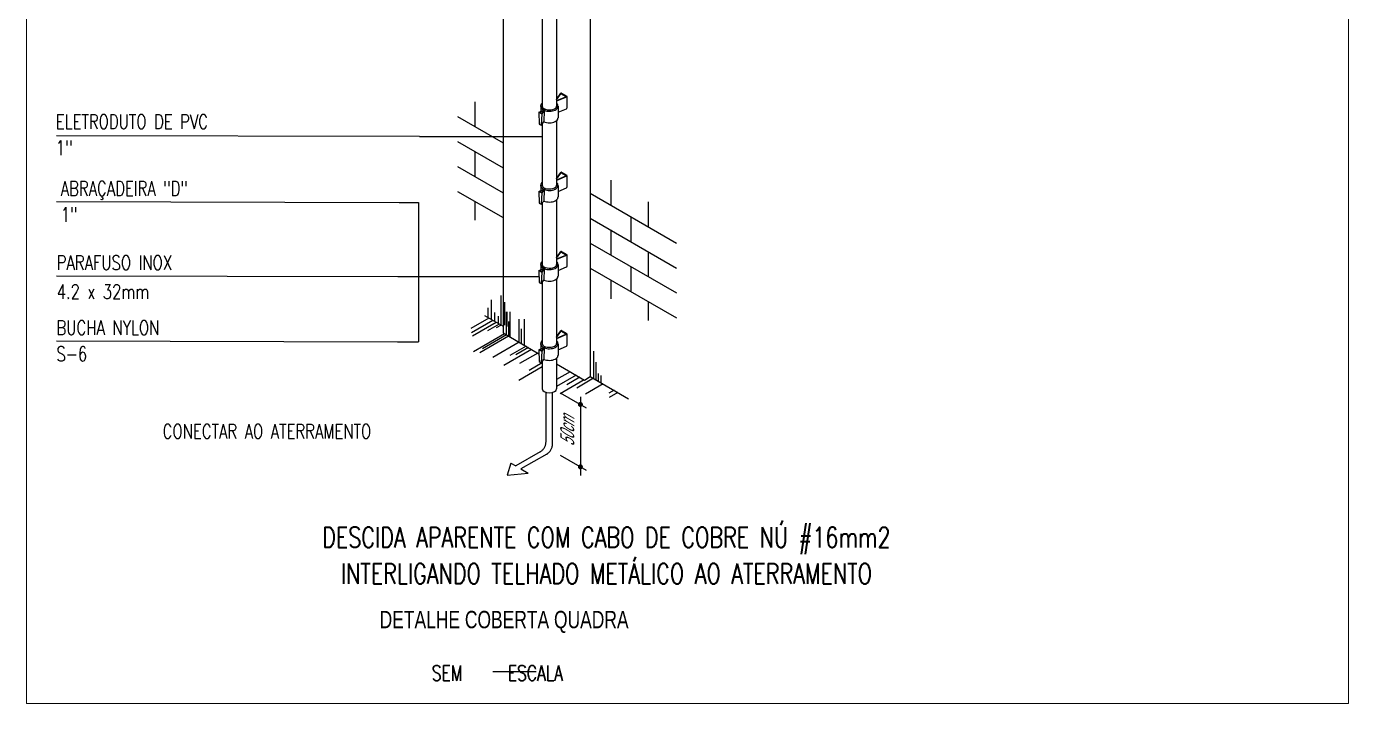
# Model space of a CAD drawing. Header units: inches. Extents: x 462047 to 462370, y 9198028 to 9198209.
# Drawn here: x 462308.33 to 462322.02, y 9198152.41 to 9198159.42 of the extents above; entities that cross this region are included whole.
import ezdxf
from ezdxf.enums import TextEntityAlignment as Align

# ---------------------------------------------------------------- set-up
doc = ezdxf.new("R2010")
doc.units = ezdxf.units.IN
doc.header["$MEASUREMENT"] = 0
doc.linetypes.add('HIDDEN', pattern=[9.525, 6.35, -3.175])
for name, color, linetype in [('15', 1, 'Continuous'), ('25', 2, 'Continuous'), ('50', 5, 'Continuous'), ('C04', 4, 'Continuous'), ('C05', 4, 'Continuous')]:
    doc.layers.add(name, color=color, linetype=linetype)
doc.layers.add('I-LIN_CHAMADA', color=9, linetype='Continuous', lineweight=9)
doc.styles.add('100CL', font='romans.shx', dxfattribs={"height": 2.5})
doc.styles.add('140CL', font='ACENT.shx', dxfattribs={"height": 3.5})
doc.styles.add('25CL', font='ROMANS.shx', dxfattribs={"height": 2.5})
doc.styles.add('35CL', font='ROMANS.shx', dxfattribs={"height": 3.5})
doc.styles.add('80', font='', dxfattribs={"height": 0.2})
doc.styles.get('80').set_extended_font_data('Technical')

msp = doc.modelspace()

# ---------------------------------------------------------------- linework, layer by layer
for p, q in [((462312.972, 9198158.643), (462312.972, 9198158.385)), ((462312.793, 9198158.489), (462313.265, 9198158.216)), ((462312.793, 9198158.231), (462313.265, 9198157.958)), ((462312.972, 9198158.127), (462312.972, 9198157.87)), ((462312.793, 9198157.973), (462313.265, 9198157.701)), ((462314.38, 9198157.831), (462314.38, 9198157.573)), ((462312.793, 9198157.715), (462313.265, 9198157.443)), ((462312.972, 9198157.612), (462312.972, 9198157.417)), ((462314.168, 9198157.695), (462315.062, 9198157.179)), ((462314.769, 9198157.606), (462314.769, 9198157.348)), ((462314.589, 9198157.452), (462314.589, 9198157.194)), ((462314.168, 9198157.437), (462315.062, 9198156.921)), ((462314.38, 9198157.315), (462314.38, 9198157.057)), ((462314.168, 9198157.179), (462315.062, 9198156.663)), ((462314.769, 9198157.09), (462314.769, 9198156.832)), ((462314.168, 9198156.921), (462315.062, 9198156.405)), ((462314.589, 9198156.936), (462314.589, 9198156.678)), ((462314.38, 9198156.799), (462314.38, 9198156.604)), ((462314.769, 9198156.574), (462314.769, 9198156.379))]:
    msp.add_line(p, q)
at = {"layer": '15'}
for p, q in [((462313.265, 9198162.884), (462313.265, 9198156.249)), ((462314.168, 9198162.372), (462314.168, 9198155.797)), ((462313.82, 9198158.661), (462313.863, 9198158.723)), ((462313.912, 9198158.69), (462313.82, 9198158.651)), ((462313.871, 9198158.725), (462313.913, 9198158.701)), ((462313.645, 9198158.536), (462313.687, 9198158.554)), ((462313.69, 9198158.555), (462313.667, 9198158.523)), ((462313.687, 9198158.554), (462313.702, 9198158.566)), ((462313.69, 9198158.555), (462313.704, 9198158.565)), ((462313.645, 9198158.536), (462313.667, 9198158.523)), ((462312.399, 9198158.282), (462308.642, 9198158.291)), ((462312.399, 9198158.282), (462313.67, 9198158.282)), ((462313.82, 9198157.841), (462313.863, 9198157.904)), ((462313.912, 9198157.871), (462313.82, 9198157.832)), ((462313.871, 9198157.906), (462313.913, 9198157.881)), ((462313.645, 9198157.716), (462313.687, 9198157.735)), ((462313.69, 9198157.736), (462313.667, 9198157.704)), ((462313.687, 9198157.735), (462313.702, 9198157.746)), ((462313.69, 9198157.736), (462313.704, 9198157.746)), ((462312.39, 9198157.6), (462312.39, 9198156.158)), ((462313.645, 9198157.716), (462313.667, 9198157.704)), ((462313.82, 9198157.022), (462313.863, 9198157.084)), ((462313.912, 9198157.051), (462313.82, 9198157.012)), ((462313.871, 9198157.086), (462313.913, 9198157.062)), ((462313.645, 9198156.897), (462313.687, 9198156.915)), ((462313.69, 9198156.916), (462313.667, 9198156.884)), ((462313.687, 9198156.915), (462313.702, 9198156.927)), ((462313.69, 9198156.916), (462313.704, 9198156.926)), ((462313.645, 9198156.897), (462313.667, 9198156.884)), ((462313.82, 9198156.202), (462313.863, 9198156.265)), ((462313.912, 9198156.232), (462313.82, 9198156.193)), ((462313.871, 9198156.267), (462313.913, 9198156.242)), ((462313.645, 9198156.077), (462313.687, 9198156.096)), ((462313.645, 9198156.077), (462313.667, 9198156.065)), ((462313.69, 9198156.097), (462313.667, 9198156.065)), ((462313.687, 9198156.096), (462313.702, 9198156.107)), ((462313.69, 9198156.097), (462313.704, 9198156.107))]:
    msp.add_line(p, q, dxfattribs=at)
at = {"layer": '15', "color": 1}
for p, q in [((462308.642, 9198157.61), (462312.189, 9198157.6)), ((462312.189, 9198157.6), (462312.39, 9198157.6)), ((462312.189, 9198157.6), (462312.39, 9198157.6)), ((462308.642, 9198156.842), (462312.174, 9198156.832)), ((462312.174, 9198156.832), (462313.638, 9198156.832)), ((462313.244, 9198156.33), (462313.244, 9198156.637)), ((462313.112, 9198156.406), (462313.112, 9198156.508)), ((462313.145, 9198156.387), (462313.145, 9198156.591)), ((462313.283, 9198156.329), (462313.283, 9198156.569)), ((462313.118, 9198156.403), (462312.932, 9198156.296)), ((462313.161, 9198156.378), (462312.94, 9198156.251)), ((462313.195, 9198156.359), (462312.947, 9198156.216)), ((462313.181, 9198156.366), (462313.181, 9198156.461)), ((462313.218, 9198156.345), (462313.218, 9198156.424)), ((462313.3, 9198156.229), (462313.3, 9198156.469)), ((462313.309, 9198156.315), (462313.309, 9198156.468)), ((462313.325, 9198156.214), (462313.325, 9198156.367)), ((462313.338, 9198156.207), (462313.338, 9198156.469)), ((462313.431, 9198156.153), (462313.431, 9198156.393)), ((462313.486, 9198156.121), (462313.486, 9198156.393)), ((462313.281, 9198156.24), (462312.959, 9198156.054)), ((462313.322, 9198156.216), (462313.025, 9198156.045)), ((462313.3, 9198156.229), (462313.051, 9198156.085)), ((462313.225, 9198156.341), (462313.105, 9198156.272)), ((462313.244, 9198156.33), (462313.193, 9198156.301)), ((462313.456, 9198156.139), (462313.456, 9198156.292)), ((462308.642, 9198156.168), (462312.171, 9198156.158)), ((462312.171, 9198156.158), (462312.39, 9198156.158)), ((462313.431, 9198156.153), (462313.158, 9198155.996)), ((462313.561, 9198156.078), (462313.273, 9198155.912)), ((462313.503, 9198156.112), (462313.334, 9198156.014)), ((462313.527, 9198156.097), (462313.398, 9198156.023)), ((462313.625, 9198156.041), (462313.437, 9198155.933)), ((462314.204, 9198155.779), (462314.204, 9198156.062)), ((462314.228, 9198155.765), (462314.228, 9198155.945)), ((462313.67, 9198155.897), (462313.43, 9198155.758)), ((462313.67, 9198155.939), (462313.536, 9198155.861)), ((462313.96, 9198155.848), (462313.82, 9198155.767)), ((462314.022, 9198155.812), (462313.82, 9198155.695)), ((462314.253, 9198155.751), (462314.253, 9198155.829)), ((462314.282, 9198155.734), (462314.282, 9198155.81)), ((462314.106, 9198155.763), (462313.856, 9198155.619)), ((462314.06, 9198155.79), (462313.927, 9198155.713)), ((462314.203, 9198155.78), (462314.028, 9198155.678)), ((462314.301, 9198155.723), (462314.118, 9198155.617)), ((462313.858, 9198155.629), (462314.127, 9198155.474)), ((462314.066, 9198155.588), (462314.066, 9198154.774)), ((462314.416, 9198155.657), (462314.36, 9198155.625)), ((462314.455, 9198155.634), (462314.364, 9198155.582)), ((462313.858, 9198154.983), (462314.127, 9198154.828))]:
    msp.add_line(p, q, dxfattribs=at)
at = {"layer": '15', "color": 1, "linetype": 'HIDDEN'}
for p, q in [((462313.71, 9198155.123), (462313.71, 9198155.634)), ((462313.777, 9198155.099), (462313.777, 9198155.634)), ((462313.65, 9198155.019), (462313.396, 9198154.872)), ((462313.717, 9198154.995), (462313.45, 9198154.841)), ((462313.345, 9198154.902), (462313.308, 9198154.777)), ((462313.345, 9198154.902), (462313.396, 9198154.872)), ((462313.308, 9198154.777), (462313.524, 9198154.799)), ((462313.45, 9198154.841), (462313.524, 9198154.799))]:
    msp.add_line(p, q, dxfattribs=at)
at = {"layer": '15', "color": 1, "const_width": 0.0258}
for points in [[(462314.053, 9198155.509, 1), (462314.079, 9198155.509, 1)], [(462314.053, 9198154.863, 1), (462314.079, 9198154.863, 1)]]:
    msp.add_lwpolyline(points, format="xyb", close=True, dxfattribs=at)
at = {"layer": '15'}
for centre, start, end in [((462313.868, 9198158.72), 60, 145.1485), ((462313.91, 9198158.696), 292.8734, 60), ((462313.868, 9198157.9), 60, 145.1485), ((462313.91, 9198157.876), 292.8734, 60), ((462313.868, 9198157.081), 60, 145.1485), ((462313.91, 9198157.057), 292.8734, 60), ((462313.868, 9198156.261), 60, 145.1485), ((462313.91, 9198156.237), 292.8734, 60)]:
    msp.add_arc(centre, 0.006, start, end, dxfattribs=at)
at = {"layer": '15', "color": 1, "linetype": 'HIDDEN'}
for centre in [(462313.59, 9198155.123), (462313.657, 9198155.099)]:
    msp.add_arc(centre, 0.12, 300, 0, dxfattribs=at)
at = {"layer": '25'}
for p, q in [((462313.67, 9198159.604), (462313.67, 9198158.597)), ((462313.82, 9198159.604), (462313.82, 9198158.597)), ((462313.82, 9198158.667), (462313.863, 9198158.73)), ((462313.923, 9198158.691), (462313.82, 9198158.647)), ((462313.871, 9198158.732), (462313.924, 9198158.702)), ((462313.927, 9198158.696), (462313.927, 9198158.577)), ((462313.636, 9198158.535), (462313.686, 9198158.556)), ((462313.655, 9198158.597), (462313.655, 9198158.543)), ((462313.692, 9198158.553), (462313.666, 9198158.517)), ((462313.692, 9198158.553), (462313.689, 9198158.435)), ((462313.835, 9198158.597), (462313.835, 9198158.477)), ((462313.835, 9198158.534), (462313.923, 9198158.571)), ((462313.636, 9198158.535), (462313.666, 9198158.517)), ((462313.636, 9198158.535), (462313.64, 9198158.412)), ((462313.64, 9198158.412), (462313.661, 9198158.4)), ((462313.666, 9198158.517), (462313.661, 9198158.4)), ((462313.661, 9198158.4), (462313.689, 9198158.435)), ((462313.67, 9198158.411), (462313.67, 9198157.778)), ((462313.82, 9198158.447), (462313.82, 9198157.778)), ((462313.82, 9198157.848), (462313.863, 9198157.911)), ((462313.923, 9198157.871), (462313.82, 9198157.828)), ((462313.871, 9198157.912), (462313.924, 9198157.882)), ((462313.927, 9198157.877), (462313.927, 9198157.757)), ((462313.636, 9198157.715), (462313.686, 9198157.737)), ((462313.655, 9198157.778), (462313.655, 9198157.723)), ((462313.692, 9198157.734), (462313.666, 9198157.698)), ((462313.692, 9198157.734), (462313.689, 9198157.615)), ((462313.835, 9198157.777), (462313.835, 9198157.658)), ((462313.835, 9198157.714), (462313.923, 9198157.751)), ((462313.636, 9198157.715), (462313.64, 9198157.592)), ((462313.636, 9198157.715), (462313.666, 9198157.698)), ((462313.64, 9198157.592), (462313.661, 9198157.581)), ((462313.666, 9198157.698), (462313.661, 9198157.581)), ((462313.661, 9198157.581), (462313.689, 9198157.615)), ((462313.67, 9198157.591), (462313.67, 9198156.958)), ((462313.82, 9198157.627), (462313.82, 9198156.958)), ((462313.82, 9198157.028), (462313.863, 9198157.091)), ((462313.923, 9198157.052), (462313.82, 9198157.008)), ((462313.871, 9198157.093), (462313.924, 9198157.063)), ((462313.927, 9198157.057), (462313.927, 9198156.937)), ((462313.636, 9198156.895), (462313.686, 9198156.917)), ((462313.655, 9198156.958), (462313.655, 9198156.904)), ((462313.692, 9198156.914), (462313.666, 9198156.878)), ((462313.692, 9198156.914), (462313.689, 9198156.796)), ((462313.835, 9198156.958), (462313.835, 9198156.838)), ((462313.835, 9198156.895), (462313.923, 9198156.932)), ((462313.636, 9198156.895), (462313.666, 9198156.878)), ((462313.636, 9198156.895), (462313.64, 9198156.773)), ((462313.64, 9198156.773), (462313.661, 9198156.761)), ((462313.666, 9198156.878), (462313.661, 9198156.761)), ((462313.661, 9198156.761), (462313.689, 9198156.796)), ((462313.67, 9198156.772), (462313.67, 9198156.139)), ((462313.82, 9198156.808), (462313.82, 9198156.139)), ((462313.072, 9198156.429), (462313.265, 9198156.318)), ((462313.265, 9198156.249), (462313.637, 9198156.034)), ((462313.82, 9198156.209), (462313.863, 9198156.272)), ((462313.923, 9198156.232), (462313.82, 9198156.189)), ((462313.871, 9198156.273), (462313.924, 9198156.243)), ((462313.927, 9198156.237), (462313.927, 9198156.118)), ((462313.636, 9198156.076), (462313.686, 9198156.098)), ((462313.655, 9198156.139), (462313.655, 9198156.084)), ((462313.692, 9198156.095), (462313.666, 9198156.059)), ((462313.692, 9198156.095), (462313.689, 9198155.976)), ((462313.835, 9198156.138), (462313.835, 9198156.018)), ((462313.835, 9198156.075), (462313.923, 9198156.112)), ((462313.636, 9198156.076), (462313.666, 9198156.059)), ((462313.636, 9198156.076), (462313.64, 9198155.953)), ((462313.64, 9198155.953), (462313.661, 9198155.941)), ((462313.666, 9198156.059), (462313.661, 9198155.941)), ((462313.661, 9198155.941), (462313.689, 9198155.976)), ((462313.67, 9198155.952), (462313.67, 9198155.669)), ((462313.82, 9198155.988), (462313.82, 9198155.669)), ((462313.82, 9198155.929), (462314.108, 9198155.762)), ((462314.108, 9198155.762), (462314.168, 9198155.797)), ((462314.168, 9198155.797), (462314.565, 9198155.568))]:
    msp.add_line(p, q, dxfattribs=at)
for centre, start, end in [((462313.868, 9198158.727), 60, 145.1485), ((462313.921, 9198158.696), 292.8734, 60), ((462313.921, 9198158.577), 292.8734, 0), ((462313.868, 9198157.907), 60, 145.1485), ((462313.921, 9198157.877), 292.8734, 60), ((462313.921, 9198157.757), 292.8734, 0), ((462313.868, 9198157.088), 60, 145.1485), ((462313.921, 9198157.057), 292.8734, 60), ((462313.921, 9198156.937), 292.8734, 0), ((462313.868, 9198156.268), 60, 145.1485), ((462313.921, 9198156.238), 292.8734, 60), ((462313.921, 9198156.118), 292.8734, 0)]:
    msp.add_arc(centre, 0.006, start, end, dxfattribs=at)
for centre, major_axis, start_param, end_param in [((462313.745, 9198158.597), (-0.075, 0), 0, 0.969434), ((462313.745, 9198158.597), (0.075, 0), 4.133002, 6.283185), ((462313.745, 9198157.778), (-0.075, 0), 0, 0.969434), ((462313.745, 9198157.778), (0.075, 0), 4.133002, 6.283185), ((462313.745, 9198156.958), (-0.075, 0), 0, 0.969434), ((462313.745, 9198156.958), (0.075, 0), 4.133002, 6.283185), ((462313.745, 9198156.139), (-0.075, 0), 0, 0.969434), ((462313.745, 9198156.139), (0.075, 0), 4.133002, 6.283185), ((462313.745, 9198155.669), (0.075, 0), 3.141593, 6.283185)]:
    msp.add_ellipse(centre, major_axis=major_axis, ratio=0.509872, start_param=start_param, end_param=end_param, dxfattribs=at)
for points, knots in [([(462313.67, 9198158.627), (462313.669, 9198158.627), (462313.668, 9198158.626), (462313.663, 9198158.621), (462313.658, 9198158.614), (462313.654, 9198158.6), (462313.654, 9198158.592), (462313.659, 9198158.578), (462313.664, 9198158.572), (462313.674, 9198158.563), (462313.68, 9198158.559), (462313.686, 9198158.556)], [5.761933, 5.761933, 5.761933, 5.761933, 5.79585, 5.79585, 6.130508, 6.130508, 6.465166, 6.465166, 6.799823, 6.799823, 7.084903, 7.084903, 7.084903, 7.084903]), ([(462313.692, 9198158.553), (462313.708, 9198158.547), (462313.728, 9198158.544), (462313.768, 9198158.544), (462313.788, 9198158.548), (462313.812, 9198158.561), (462313.82, 9198158.566), (462313.83, 9198158.578), (462313.833, 9198158.585), (462313.835, 9198158.599), (462313.834, 9198158.606), (462313.828, 9198158.618), (462313.824, 9198158.623), (462313.82, 9198158.627)], [7.178555, 7.178555, 7.178555, 7.178555, 7.882816, 7.882816, 8.631151, 8.631151, 9.025488, 9.025488, 9.342435, 9.342435, 9.659381, 9.659381, 9.946042, 9.946042, 9.946042, 9.946042]), ([(462313.689, 9198158.435), (462313.689, 9198158.435), (462313.689, 9198158.435), (462313.706, 9198158.427), (462313.726, 9198158.424), (462313.768, 9198158.424), (462313.788, 9198158.428), (462313.812, 9198158.441), (462313.82, 9198158.446), (462313.83, 9198158.458), (462313.833, 9198158.465), (462313.834, 9198158.473), (462313.835, 9198158.475), (462313.835, 9198158.477)], [7.130319, 7.130319, 7.130319, 7.130319, 7.134481, 7.134481, 7.882816, 7.882816, 8.631151, 8.631151, 9.025488, 9.025488, 9.342435, 9.342435, 9.423485, 9.423485, 9.423485, 9.423485]), ([(462313.67, 9198157.808), (462313.669, 9198157.807), (462313.668, 9198157.807), (462313.663, 9198157.801), (462313.658, 9198157.795), (462313.654, 9198157.781), (462313.654, 9198157.773), (462313.659, 9198157.759), (462313.664, 9198157.753), (462313.674, 9198157.743), (462313.68, 9198157.74), (462313.686, 9198157.737)], [5.761933, 5.761933, 5.761933, 5.761933, 5.79585, 5.79585, 6.130508, 6.130508, 6.465166, 6.465166, 6.799823, 6.799823, 7.084903, 7.084903, 7.084903, 7.084903]), ([(462313.692, 9198157.734), (462313.708, 9198157.727), (462313.728, 9198157.724), (462313.768, 9198157.725), (462313.788, 9198157.729), (462313.812, 9198157.741), (462313.82, 9198157.746), (462313.83, 9198157.759), (462313.833, 9198157.765), (462313.835, 9198157.779), (462313.834, 9198157.787), (462313.828, 9198157.799), (462313.824, 9198157.804), (462313.82, 9198157.808)], [7.178555, 7.178555, 7.178555, 7.178555, 7.882816, 7.882816, 8.631151, 8.631151, 9.025488, 9.025488, 9.342435, 9.342435, 9.659381, 9.659381, 9.946042, 9.946042, 9.946042, 9.946042]), ([(462313.689, 9198157.615), (462313.689, 9198157.615), (462313.689, 9198157.615), (462313.706, 9198157.608), (462313.726, 9198157.604), (462313.768, 9198157.605), (462313.788, 9198157.609), (462313.812, 9198157.621), (462313.82, 9198157.626), (462313.83, 9198157.639), (462313.833, 9198157.645), (462313.834, 9198157.654), (462313.835, 9198157.656), (462313.835, 9198157.658)], [7.130319, 7.130319, 7.130319, 7.130319, 7.134481, 7.134481, 7.882816, 7.882816, 8.631151, 8.631151, 9.025488, 9.025488, 9.342435, 9.342435, 9.423485, 9.423485, 9.423485, 9.423485]), ([(462313.67, 9198156.988), (462313.669, 9198156.988), (462313.668, 9198156.987), (462313.663, 9198156.982), (462313.658, 9198156.975), (462313.654, 9198156.961), (462313.654, 9198156.953), (462313.659, 9198156.939), (462313.664, 9198156.933), (462313.674, 9198156.924), (462313.68, 9198156.92), (462313.686, 9198156.917)], [5.761933, 5.761933, 5.761933, 5.761933, 5.79585, 5.79585, 6.130508, 6.130508, 6.465166, 6.465166, 6.799823, 6.799823, 7.084903, 7.084903, 7.084903, 7.084903]), ([(462313.692, 9198156.914), (462313.708, 9198156.908), (462313.728, 9198156.905), (462313.768, 9198156.905), (462313.788, 9198156.909), (462313.812, 9198156.922), (462313.82, 9198156.927), (462313.83, 9198156.939), (462313.833, 9198156.945), (462313.835, 9198156.96), (462313.834, 9198156.967), (462313.828, 9198156.979), (462313.824, 9198156.984), (462313.82, 9198156.988)], [7.178555, 7.178555, 7.178555, 7.178555, 7.882816, 7.882816, 8.631151, 8.631151, 9.025488, 9.025488, 9.342435, 9.342435, 9.659381, 9.659381, 9.946042, 9.946042, 9.946042, 9.946042]), ([(462313.689, 9198156.796), (462313.689, 9198156.796), (462313.689, 9198156.796), (462313.706, 9198156.788), (462313.726, 9198156.785), (462313.768, 9198156.785), (462313.788, 9198156.789), (462313.812, 9198156.802), (462313.82, 9198156.807), (462313.83, 9198156.819), (462313.833, 9198156.825), (462313.834, 9198156.834), (462313.835, 9198156.836), (462313.835, 9198156.838)], [7.130319, 7.130319, 7.130319, 7.130319, 7.134481, 7.134481, 7.882816, 7.882816, 8.631151, 8.631151, 9.025488, 9.025488, 9.342435, 9.342435, 9.423485, 9.423485, 9.423485, 9.423485]), ([(462313.67, 9198156.169), (462313.669, 9198156.168), (462313.668, 9198156.168), (462313.663, 9198156.162), (462313.658, 9198156.156), (462313.654, 9198156.142), (462313.654, 9198156.134), (462313.659, 9198156.12), (462313.664, 9198156.113), (462313.674, 9198156.104), (462313.68, 9198156.101), (462313.686, 9198156.098)], [5.761933, 5.761933, 5.761933, 5.761933, 5.79585, 5.79585, 6.130508, 6.130508, 6.465166, 6.465166, 6.799823, 6.799823, 7.084903, 7.084903, 7.084903, 7.084903]), ([(462313.692, 9198156.095), (462313.708, 9198156.088), (462313.728, 9198156.085), (462313.768, 9198156.086), (462313.788, 9198156.09), (462313.812, 9198156.102), (462313.82, 9198156.107), (462313.83, 9198156.12), (462313.833, 9198156.126), (462313.835, 9198156.14), (462313.834, 9198156.147), (462313.828, 9198156.16), (462313.824, 9198156.165), (462313.82, 9198156.169)], [7.178555, 7.178555, 7.178555, 7.178555, 7.882816, 7.882816, 8.631151, 8.631151, 9.025488, 9.025488, 9.342435, 9.342435, 9.659381, 9.659381, 9.946042, 9.946042, 9.946042, 9.946042]), ([(462313.689, 9198155.976), (462313.689, 9198155.976), (462313.689, 9198155.976), (462313.706, 9198155.969), (462313.726, 9198155.965), (462313.768, 9198155.966), (462313.788, 9198155.97), (462313.812, 9198155.982), (462313.82, 9198155.987), (462313.83, 9198156), (462313.833, 9198156.006), (462313.834, 9198156.015), (462313.835, 9198156.017), (462313.835, 9198156.018)], [7.130319, 7.130319, 7.130319, 7.130319, 7.134481, 7.134481, 7.882816, 7.882816, 8.631151, 8.631151, 9.025488, 9.025488, 9.342435, 9.342435, 9.423485, 9.423485, 9.423485, 9.423485])]:
    msp.add_open_spline(points, degree=3, knots=knots, dxfattribs=at)
at = {"layer": 'C04', "color": 5}
msp.add_line((462313.158, 9198152.744), (462313.608, 9198152.744), dxfattribs=at)
at = {"layer": 'I-LIN_CHAMADA'}
msp.add_lwpolyline([(462308.329, 9198166.76), (462322.021, 9198166.76), (462322.021, 9198152.413), (462308.329, 9198152.413)], close=True, dxfattribs=at)

# ---------------------------------------------------------------- texts
at = {"layer": '25', "style": '25CL', "width": 0.75}
for s, p in [('ELETRODUTO DE PVC', (462308.633, 9198158.361)), ('1"', (462308.633, 9198158.091)), ('ABRAÇADEIRA "D"', (462308.684, 9198157.67)), ('1"', (462308.684, 9198157.4)), ('PARAFUSO INOX', (462308.642, 9198156.902)), ('4.2 x 32mm', (462308.642, 9198156.602)), ('BUCHA NYLON', (462308.64, 9198156.228)), ('S-6', (462308.64, 9198155.958)), ('CONECTAR AO ATERRAMENTO', (462309.74, 9198155.156))]:
    msp.add_text(s, height=0.15, dxfattribs=at).set_placement(p)
at = {"layer": '25', "color": 2, "style": '80', "oblique": 30, "width": 0.75}
msp.add_text('50cm', height=0.144, rotation=90, dxfattribs=at).set_placement((462314.002, 9198155.226), align=Align.CENTER)
at = {"layer": '50', "style": '35CL', "width": 0.75}
for s, p in [('DESCIDA APARENTE COM CABO DE COBRE NÚ #16mm2', (462314.335, 9198154.134)), ('INTERLIGANDO TELHADO METÁLICO AO ATERRAMENTO', (462314.335, 9198153.758))]:
    msp.add_text(s, height=0.21, dxfattribs=at).set_placement(p, align=Align.MIDDLE_CENTER)
at = {"layer": 'C04', "color": 5, "style": '100CL', "width": 0.75}
msp.add_text('SEM     ESCALA', height=0.1575, dxfattribs=at).set_placement((462312.527, 9198152.649))
at = {"layer": 'C05', "style": '140CL', "width": 0.75}
msp.add_text('DETALHE COBERTA QUADRA', height=0.18, dxfattribs=at).set_placement((462311.987, 9198153.192))

doc.saveas('drawing.dxf')
